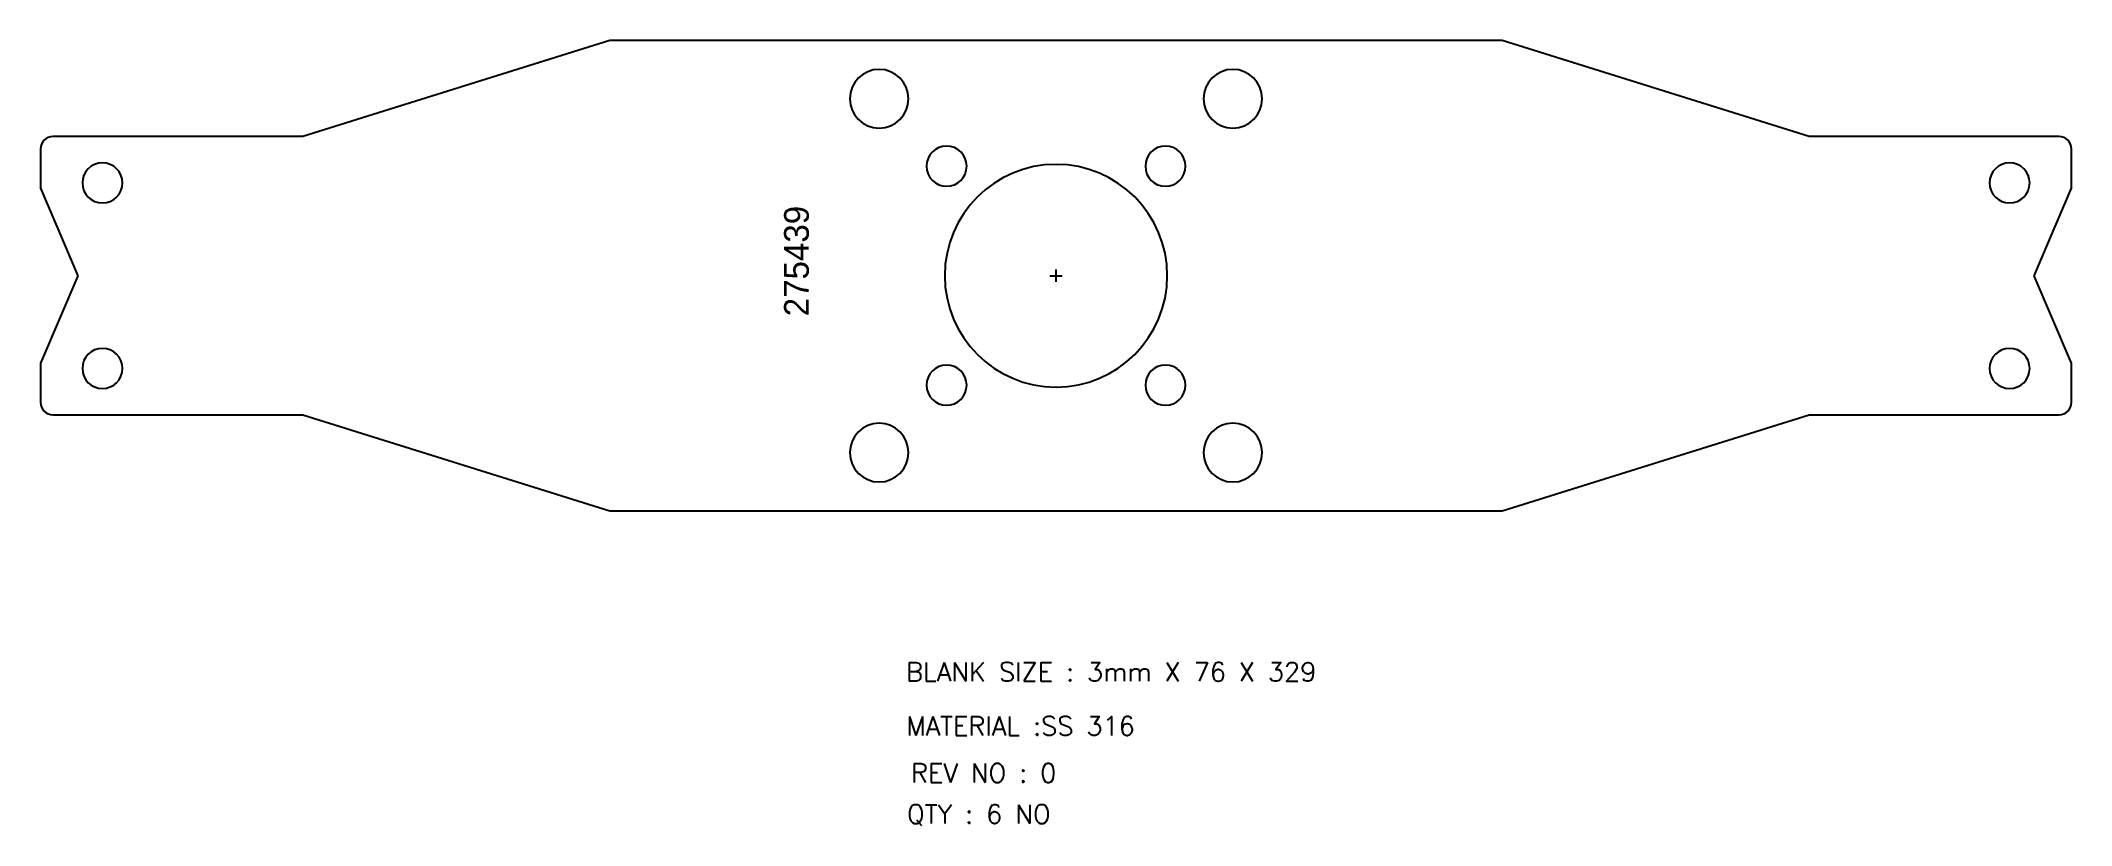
# Model space of a CAD drawing. Header units: inches. Extents: x 3388 to 3716, y 29 to 156.
import ezdxf

# ---------------------------------------------------------------- set-up
doc = ezdxf.new("R2010")
doc.units = ezdxf.units.IN
doc.header["$MEASUREMENT"] = 0
doc.header["$PDMODE"] = 2
doc.layers.add('LaserCutting', color=3, linetype='Continuous')
doc.styles.add('Roman', font='romans', dxfattribs={"bigfont": 'bigfont'})

msp = doc.modelspace()

# ---------------------------------------------------------------- linework, layer by layer
at = {"layer": 'LaserCutting', "linetype": 'Continuous'}
for p, q in [((3479.71, 155.71), (3430.01, 140.21)), ((3624.01, 155.71), (3479.71, 155.71)), ((3673.71, 140.21), (3624.01, 155.71)), ((3387.61, 138.21), (3387.61, 131.84)), ((3430.01, 140.21), (3389.61, 140.21)), ((3714.11, 140.21), (3673.71, 140.21)), ((3716.11, 131.84), (3716.11, 138.21)), ((3387.61, 131.84), (3393.61, 117.71)), ((3710.11, 117.71), (3716.11, 131.84)), ((3393.61, 117.71), (3387.61, 103.57)), ((3716.11, 103.57), (3710.11, 117.71)), ((3387.61, 103.57), (3387.61, 97.21)), ((3716.11, 97.21), (3716.11, 103.57)), ((3389.61, 95.21), (3430.01, 95.21)), ((3430.01, 95.21), (3479.71, 79.71)), ((3624.01, 79.71), (3673.71, 95.21)), ((3673.71, 95.21), (3714.11, 95.21)), ((3479.71, 79.71), (3624.01, 79.71))]:
    msp.add_line(p, q, dxfattribs=at)
for centre, radius, start, end in [((3523.26, 146.31), 4.75, 0, 180), ((3580.46, 146.31), 4.75, 0, 180), ((3523.26, 146.31), 4.75, 180, 0), ((3580.46, 146.31), 4.75, 180, 0), ((3389.61, 138.21), 2, 90, 180), ((3534.16, 135.41), 3.25, 360, 180), ((3569.56, 135.41), 3.25, 0, 180), ((3714.11, 138.21), 2, 0, 90), ((3397.61, 132.71), 3.25, 0, 180), ((3534.16, 135.41), 3.25, 180, 0), ((3551.86, 117.71), 18, 0, 180), ((3569.56, 135.41), 3.25, 180, 0), ((3706.11, 132.71), 3.25, 0, 180), ((3397.61, 132.71), 3.25, 180, 0), ((3706.11, 132.71), 3.25, 180, 0), ((3551.86, 117.71), 18, 180, 0), ((3397.61, 102.71), 3.25, 0, 180), ((3706.11, 102.71), 3.25, 0, 180), ((3397.61, 102.71), 3.25, 180, 0), ((3534.16, 100.01), 3.25, 360, 180), ((3569.56, 100.01), 3.25, 0, 180), ((3706.11, 102.71), 3.25, 180, 0), ((3534.16, 100.01), 3.25, 180, 0), ((3569.56, 100.01), 3.25, 180, 0), ((3389.61, 97.21), 2, 180, 270), ((3714.11, 97.21), 2, 270, 360), ((3523.26, 89.11), 4.75, 0, 180), ((3580.46, 89.11), 4.75, 0, 180), ((3523.26, 89.11), 4.75, 180, 0), ((3580.46, 89.11), 4.75, 180, 0)]:
    msp.add_arc(centre, radius, start, end, dxfattribs=at)
at = {"layer": 'LaserCutting'}
msp.add_point((3551.86, 117.71), dxfattribs=at)
msp.add_point((3551.86, 117.71), dxfattribs=at)
msp.add_point((3551.86, 117.71), dxfattribs=at)

# ---------------------------------------------------------------- texts
at = {"color": 7, "style": 'Roman'}
for s, height, p in [('BLANK SIZE : 3mm X 76 X 329', 3.0488, (3527.6, 52.14)), ('MATERIAL :SS 316', 3.0488, (3527.63, 43.39)), ('REV NO : 0', 3.049, (3528.4, 35.8)), ('QTY : 6 NO', 3.049, (3527.74, 29.14))]:
    msp.add_text(s, height=height, dxfattribs=at).set_placement(p)
at = {"layer": 'LaserCutting', "insert": (3507.87, 111.15), "char_height": 4, "width": 37.7344, "attachment_point": 1, "rotation": 90}
msp.add_mtext('{\\fCentury Gothic|b0|i0|c0|p18;\\C1;275439}', dxfattribs=at)

doc.saveas('drawing.dxf')
